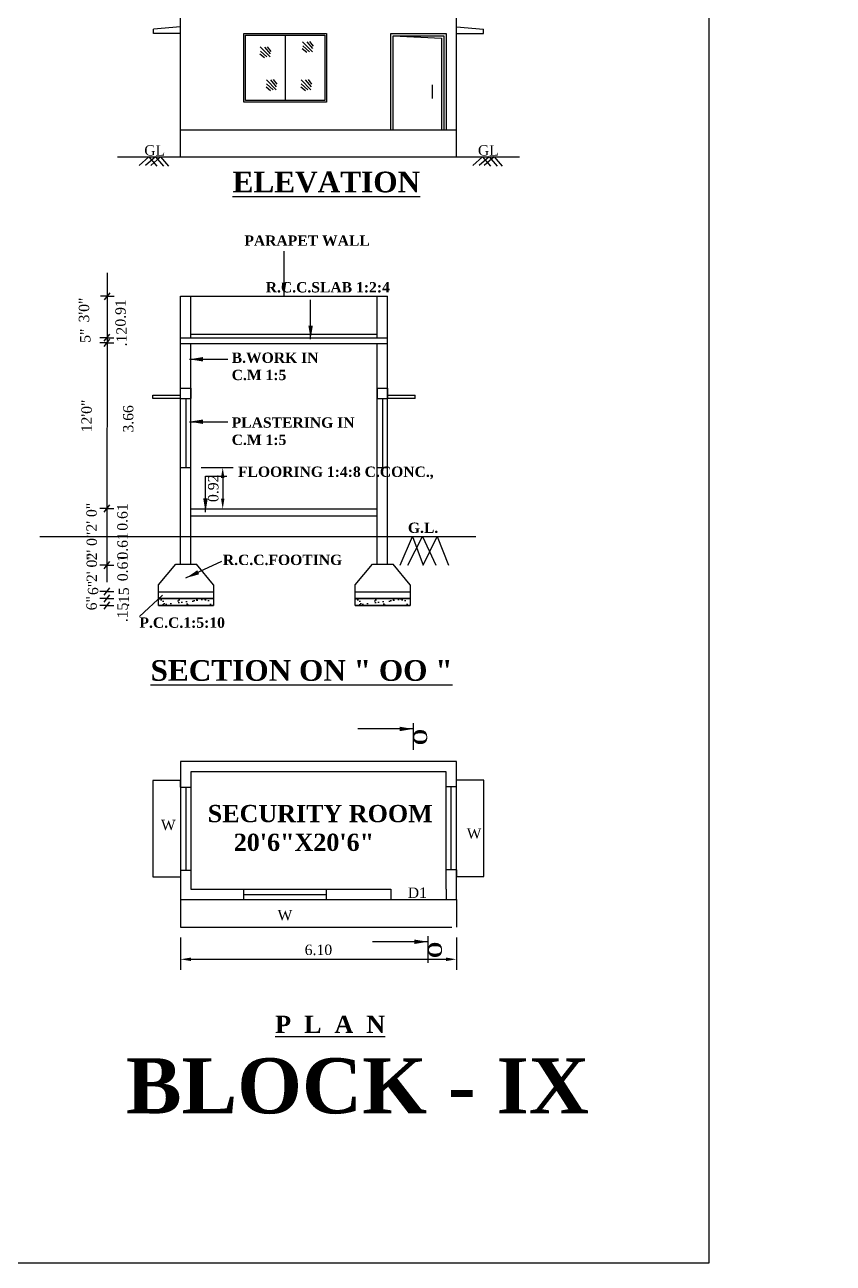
# Model space of a CAD drawing. Header units: metres. Extents: x -4258 to 185371, y -3317 to 113.
# Drawn here: x 4890.16 to 4908.04, y -690.91 to -663.52 of the extents above; entities that cross this region are included whole.
import ezdxf

# ---------------------------------------------------------------- set-up
doc = ezdxf.new("R2010")
doc.units = ezdxf.units.M
doc.header["$LTSCALE"] = 0.5
doc.header["$MEASUREMENT"] = 0
doc.linetypes.add('ACAD_ISO02W100', pattern=[15, 12, -3])
doc.styles.get("Standard").update_dxf_attribs({"font": 'times.ttf'})
doc.dimstyles.get("Standard").update_dxf_attribs({"dimtxt": 0.23, "dimasz": 0.23, "dimexe": 0.23, "dimexo": 0.23, "dimgap": 0.09, "dimtad": 1, "dimzin": 0, "dimdsep": 46, "dimtxsty": 'Standard', "dimcen": 0.09, "dimadec": 0, "dimazin": 0, "dimtfac": 1, "dimtofl": 0, "dimtmove": 0, "dimatfit": 3, "dimfxl": 0, "dimtolj": 1, "dimtzin": 0, "dimarcsym": 0})

# ---------------------------------------------------------------- blocks, each defined once
blk = doc.blocks.new('*D644')
at = {"color": 0, "linetype": 'ByBlock', "lineweight": -2}
for p, q in [((4894.061, -673.313), (4894.765, -673.313)), ((4894.535, -673.543), (4894.535, -673.998)), ((4894.061, -674.228), (4894.765, -674.228))]:
    blk.add_line(p, q, dxfattribs=at)
for points in [[(4894.496, -673.543), (4894.573, -673.543), (4894.535, -673.313)], [(4894.496, -673.998), (4894.573, -673.998), (4894.535, -674.228)]]:
    blk.add_solid(points, dxfattribs=at)
at = {"layer": 'Defpoints', "color": 0, "linetype": 'ByBlock', "lineweight": -2}
for p in [(4893.831, -673.313), (4893.831, -674.228), (4894.535, -674.228)]:
    blk.add_point(p, dxfattribs=at)
at = {"color": 0, "linetype": 'ByBlock', "insert": (4894.327, -673.771), "char_height": 0.23, "attachment_point": 5, "rotation": 90}
blk.add_mtext('\\A1;0.92', dxfattribs=at)
blk = doc.blocks.new('*D645')
at = {"color": 0, "linetype": 'ByBlock', "lineweight": -2}
for p, q in [((4893.602, -683.704), (4893.602, -684.415)), ((4899.702, -683.704), (4899.702, -684.415)), ((4893.832, -684.185), (4899.472, -684.185))]:
    blk.add_line(p, q, dxfattribs=at)
for points in [[(4893.832, -684.147), (4893.832, -684.224), (4893.602, -684.185)], [(4899.472, -684.147), (4899.472, -684.224), (4899.702, -684.185)]]:
    blk.add_solid(points, dxfattribs=at)
at = {"layer": 'Defpoints', "color": 0, "linetype": 'ByBlock', "lineweight": -2}
for p in [(4893.602, -683.474), (4899.702, -683.474), (4899.702, -684.185)]:
    blk.add_point(p, dxfattribs=at)
at = {"color": 0, "linetype": 'ByBlock', "insert": (4896.652, -683.978), "char_height": 0.23, "attachment_point": 5}
blk.add_mtext('\\A1;6.10', dxfattribs=at)
blk = doc.blocks.new('*D646')
at = {"color": 0, "linetype": 'ByBlock', "lineweight": -2}
for p, q in [((185371.062, -679.814), (185370.153, -679.814)), ((185370.383, -680.044), (185370.383, -682.634)), ((185369.133, -682.864), (185370.613, -682.864))]:
    blk.add_line(p, q, dxfattribs=at)
for points in [[(185370.345, -680.044), (185370.421, -680.044), (185370.383, -679.814)], [(185370.345, -682.634), (185370.421, -682.634), (185370.383, -682.864)]]:
    blk.add_solid(points, dxfattribs=at)
at = {"layer": 'Defpoints', "color": 0, "linetype": 'ByBlock', "lineweight": -2}
for p in [(185371.292, -679.814), (4893.602, -682.864), (185370.383, -682.864)]:
    blk.add_point(p, dxfattribs=at)
at = {"color": 0, "linetype": 'ByBlock', "insert": (185370.176, -681.339), "char_height": 0.23, "attachment_point": 5, "rotation": 90}
blk.add_mtext('\\A1;3.05', dxfattribs=at)

msp = doc.modelspace()

# ---------------------------------------------------------------- hatches: boundary and pattern name
at = {"linetype": 'ByBlock'}
h = msp.add_hatch(dxfattribs=at)
h.set_pattern_fill('AR-SAND', color=0, scale=0.127083, style=0)
h.set_pattern_definition([(37.5, (1904.42523, -664.12144), (-0.008005406, 0.244867187), [0, -0.193166667, 0, -0.216041667, 0, -0.206510417]), (7.5, (1904.42523, -664.12144), (0.224909123, 0.35864773), [0, -0.104208333, 0, -0.174104167, 0, -0.06671875]), (327.5, (1904.26891, -664.12144), (0.395755528, 0.000719171), [0, -0.063541667, 0, -0.22875, 0, -0.298645833]), (317.5, (1904.2689, -664.12144), (0.38202859, 0.111537936), [0, -0.031770833, 0, -0.149958333, 0, -0.1715625])])
h.paths.add_polyline_path([(4893.11427, -676.2109), (4894.33427, -676.2109), (4894.33427, -676.3634), (4893.11427, -676.3634)])
h = msp.add_hatch(dxfattribs=at)
h.set_pattern_fill('AR-SAND', color=0, scale=0.127083, style=0)
h.set_pattern_definition([(37.5, (1908.77395, -664.12144), (-0.008005406, 0.244867187), [0, -0.193166667, 0, -0.216041667, 0, -0.206510417]), (7.5, (1908.77395, -664.12144), (0.224909123, 0.35864773), [0, -0.104208333, 0, -0.174104167, 0, -0.06671875]), (327.5, (1908.61763, -664.12144), (0.395755528, 0.000719171), [0, -0.063541667, 0, -0.22875, 0, -0.298645833]), (317.5, (1908.61763, -664.12144), (0.38202859, 0.111537936), [0, -0.031770833, 0, -0.149958333, 0, -0.1715625])])
h.paths.add_polyline_path([(4897.46299, -676.2109), (4898.68299, -676.2109), (4898.68299, -676.3634), (4897.46299, -676.3634)])

# ---------------------------------------------------------------- linework, layer by layer
at = {"color": 0, "lineweight": -2}
for p, q in [((4893.60181, -666.44571), (4893.60181, -661.52571)), ((4899.70181, -666.44571), (4899.70181, -661.52571)), ((4893.60181, -663.56571), (4893.00181, -663.61571)), ((4893.00181, -663.71571), (4893.00181, -663.61571)), ((4893.60181, -663.71571), (4893.00181, -663.71571)), ((4895.91476, -663.75571), (4895.91476, -665.19571)), ((4898.25306, -665.84571), (4898.25306, -663.71571)), ((4898.25306, -663.71571), (4899.47306, -663.71571)), ((4898.30306, -665.84571), (4898.30306, -663.76571)), ((4898.30306, -663.76571), (4899.42306, -663.76571)), ((4898.30306, -663.76571), (4899.37306, -663.81571)), ((4899.42306, -663.76571), (4899.42306, -665.84571)), ((4899.47306, -663.71571), (4899.47306, -665.84571)), ((4899.70181, -663.56571), (4900.30181, -663.61571)), ((4899.70181, -663.71571), (4900.30181, -663.71571)), ((4900.30181, -663.71571), (4900.30181, -663.61571)), ((4895.36371, -664.01322), (4895.58207, -664.2342)), ((4895.45643, -664.01834), (4895.583, -664.16633)), ((4895.51717, -664.00846), (4895.59691, -664.11164)), ((4896.30114, -663.89636), (4896.5195, -664.11734)), ((4896.30515, -663.98914), (4896.45163, -664.11746)), ((4896.39386, -663.90148), (4896.52043, -664.04947)), ((4896.4546, -663.8916), (4896.53434, -663.99478)), ((4899.37306, -663.81571), (4899.37306, -665.84571)), ((4895.35713, -664.16661), (4895.45934, -664.24758)), ((4895.36773, -664.106), (4895.5142, -664.23432)), ((4896.29456, -664.04975), (4896.39677, -664.13072)), ((4895.49953, -664.73802), (4895.7179, -664.95899)), ((4895.50355, -664.8308), (4895.65002, -664.95912)), ((4895.59225, -664.74314), (4895.71882, -664.89113)), ((4895.65299, -664.73326), (4895.73273, -664.83643)), ((4896.26822, -664.73802), (4896.48659, -664.95899)), ((4896.27224, -664.8308), (4896.41871, -664.95912)), ((4896.36094, -664.74314), (4896.48751, -664.89113)), ((4896.42168, -664.73326), (4896.50142, -664.83643)), ((4899.16821, -664.85067), (4899.16821, -665.15561)), ((4895.49295, -664.89141), (4895.59516, -664.97237)), ((4896.26164, -664.89141), (4896.36386, -664.97237)), ((4892.2058, -666.44571), (4893.60181, -666.44571)), ((4892.9038, -666.44571), (4892.68534, -666.63021)), ((4893.04697, -666.44571), (4892.82851, -666.63021)), ((4892.9038, -666.44571), (4893.07943, -666.64832)), ((4893.16056, -666.44571), (4892.9421, -666.63021)), ((4893.04697, -666.44571), (4893.22259, -666.64832)), ((4893.16056, -666.44571), (4893.33618, -666.64832)), ((4899.70181, -666.44571), (4901.09782, -666.44571)), ((4900.28193, -666.44571), (4900.06347, -666.63021)), ((4900.4251, -666.44571), (4900.20664, -666.63021)), ((4900.28193, -666.44571), (4900.45755, -666.64832)), ((4900.53869, -666.44571), (4900.32023, -666.63021)), ((4900.4251, -666.44571), (4900.60072, -666.64832)), ((4900.53869, -666.44571), (4900.71431, -666.64832))]:
    msp.add_line(p, q, dxfattribs=at)
at = {"color": 0, "linetype": 'ByBlock'}
for p, q in [((4893.60181, -665.84571), (4899.70181, -665.84571)), ((4893.60181, -666.44571), (4899.70181, -666.44571)), ((4891.98072, -669.00969), (4891.97307, -675.84761)), ((4893.60181, -675.4484), (4893.60181, -669.52631)), ((4893.60181, -669.52631), (4898.17928, -669.52631)), ((4893.83056, -670.44131), (4893.83056, -669.52631)), ((4897.95053, -670.44131), (4897.95053, -669.52631)), ((4898.17681, -675.4484), (4898.17681, -669.52631)), ((4898.17928, -675.4484), (4898.17928, -669.52631)), ((4893.60181, -670.44131), (4898.17928, -670.44131)), ((4893.60181, -670.5684), (4898.17928, -670.5684)), ((4893.83056, -670.36506), (4897.95053, -670.36506)), ((4893.83056, -670.44131), (4898.17928, -670.44131)), ((4893.83056, -675.4484), (4893.83056, -670.5684)), ((4897.95053, -675.4484), (4897.95053, -670.5684)), ((4893.60241, -671.55965), (4893.83116, -671.55965)), ((4893.83116, -671.55965), (4893.83116, -671.7884)), ((4897.95053, -671.55965), (4898.17928, -671.55965)), ((4897.95053, -671.55965), (4897.95053, -671.7884)), ((4898.17928, -671.55965), (4898.17928, -671.7884)), ((4892.99241, -671.7884), (4892.99241, -671.71215)), ((4892.99241, -671.71215), (4893.60241, -671.71215)), ((4893.60241, -671.7884), (4892.99241, -671.7884)), ((4893.60241, -671.7884), (4893.83116, -671.7884)), ((4893.71679, -671.7884), (4893.71679, -673.3134)), ((4897.95053, -671.7884), (4898.17928, -671.7884)), ((4898.0649, -671.7884), (4898.0649, -673.3134)), ((4898.17928, -671.71215), (4898.78928, -671.71215)), ((4898.78928, -671.7884), (4898.17928, -671.7884)), ((4898.78928, -671.7884), (4898.78928, -671.71215)), ((4893.60241, -673.3134), (4893.83116, -673.3134)), ((4897.95053, -673.3134), (4898.17928, -673.3134)), ((4894.15408, -673.50066), (4894.62676, -673.50066)), ((4893.83056, -674.2284), (4897.95053, -674.2284)), ((4893.83056, -674.3809), (4897.95053, -674.3809)), ((4890.49298, -674.8384), (4900.13482, -674.8384)), ((4893.11427, -675.9059), (4893.49552, -675.4484)), ((4893.49552, -675.4484), (4893.95302, -675.4484)), ((4894.33427, -675.9059), (4893.95302, -675.4484)), ((4897.46299, -675.9059), (4897.84424, -675.4484)), ((4897.84424, -675.4484), (4898.30174, -675.4484)), ((4898.68299, -675.9059), (4898.30174, -675.4484)), ((4893.11427, -676.0584), (4893.11427, -675.9059)), ((4893.11427, -676.0584), (4894.33427, -676.0584)), ((4897.46299, -676.0584), (4897.46299, -675.9059)), ((4897.46299, -676.0584), (4898.68299, -676.0584)), ((4893.11427, -676.2109), (4894.33427, -676.2109)), ((4893.11427, -676.3634), (4894.33427, -676.3634)), ((4897.46299, -676.2109), (4898.68299, -676.2109)), ((4897.46299, -676.3634), (4898.68299, -676.3634)), ((4899.70181, -679.81444), (4893.60181, -679.81444)), ((4893.60181, -679.81444), (4893.60181, -682.86444)), ((4893.60181, -679.81444), (4893.60181, -682.86444)), ((4899.70181, -682.86444), (4899.70181, -679.81444)), ((4899.47306, -680.04319), (4893.83056, -680.04319)), ((4893.83056, -680.04319), (4893.83056, -682.63569)), ((4899.47306, -682.63569), (4899.47306, -680.04319)), ((4893.60181, -680.38148), (4893.60181, -680.22898)), ((4893.60181, -680.38148), (4893.83056, -680.38148)), ((4893.71618, -680.38148), (4893.71618, -682.21148)), ((4899.70181, -680.37441), (4899.47306, -680.37441)), ((4899.58743, -682.20441), (4899.58743, -680.37441)), ((4893.60181, -682.21148), (4893.83056, -682.21148)), ((4899.70181, -682.20441), (4899.47306, -682.20441)), ((4899.70181, -682.20441), (4899.70181, -682.35691)), ((4893.83056, -682.63569), (4898.25306, -682.63569)), ((4894.99976, -682.86444), (4894.99976, -682.63569)), ((4896.82976, -682.86444), (4896.82976, -682.63569)), ((4898.25306, -682.63569), (4898.25306, -682.86444)), ((4899.47306, -682.63569), (4899.47306, -682.86444)), ((4893.60181, -682.86444), (4899.70181, -682.86444)), ((4894.99976, -682.75007), (4896.82976, -682.75007))]:
    msp.add_line(p, q, dxfattribs=at)
at = {"color": 0}
for p, q in [((4891.91878, -669.60633), (4892.04423, -669.4463)), ((4891.98151, -669.52631), (4891.82901, -669.52631)), ((4891.98151, -669.52631), (4892.13401, -669.52631)), ((4891.97305, -670.55569), (4891.82055, -670.55569)), ((4891.97307, -670.44131), (4891.82057, -670.44131)), ((4891.91033, -670.6357), (4892.03577, -670.47567)), ((4891.91035, -670.52133), (4892.03579, -670.3613)), ((4891.97305, -670.55569), (4892.12555, -670.55569)), ((4891.97307, -670.44131), (4892.12557, -670.44131)), ((4891.91035, -674.29696), (4892.03579, -674.13693)), ((4891.97224, -674.218), (4891.81974, -674.218)), ((4891.97224, -674.218), (4892.12474, -674.218)), ((4891.97224, -675.47184), (4891.81974, -675.47184)), ((4891.91035, -675.5508), (4892.03579, -675.39077)), ((4891.97224, -675.47184), (4892.12474, -675.47184)), ((4891.97224, -676.05153), (4891.81974, -676.05153)), ((4891.91035, -676.1305), (4892.03579, -675.97047)), ((4891.97224, -676.05153), (4892.12474, -676.05153)), ((4891.97224, -676.2109), (4891.81974, -676.2109)), ((4891.97224, -676.3634), (4891.81974, -676.3634)), ((4891.91035, -676.28986), (4892.03579, -676.12983)), ((4891.91035, -676.44236), (4892.03579, -676.28233)), ((4891.97224, -676.2109), (4892.12474, -676.2109)), ((4891.97224, -676.3634), (4892.12474, -676.3634)), ((4893.20496, -676.13465), (4892.6936, -676.60363))]:
    msp.add_line(p, q, dxfattribs=at)
at = {"color": 7}
for p, q in [((4898.45856, -675.47223), (4898.7354, -674.8384)), ((4898.62813, -675.47223), (4898.95074, -674.8384)), ((4898.7354, -674.8384), (4898.96816, -675.47223)), ((4898.95074, -674.8384), (4899.24986, -675.47223)), ((4898.96816, -675.47223), (4899.27891, -674.8384)), ((4899.27891, -674.8384), (4899.52867, -675.47223)), ((4894.33427, -675.9059), (4894.33427, -676.3634)), ((4898.68299, -675.9059), (4898.68299, -676.3634)), ((4893.11427, -676.2109), (4894.33427, -676.2109)), ((4893.11427, -676.3634), (4894.33427, -676.3634)), ((4897.46299, -676.2109), (4898.68299, -676.2109)), ((4897.46299, -676.3634), (4898.68299, -676.3634))]:
    msp.add_line(p, q, dxfattribs=at)
at = {"color": 0, "linetype": 'ACAD_ISO02W100'}
for p, q in [((4898.7447, -678.9671), (4898.7447, -679.55536)), ((4893.60181, -680.22898), (4892.99181, -680.22898)), ((4892.99181, -680.22898), (4892.99181, -682.36398)), ((4900.31181, -680.22191), (4899.70181, -680.22191)), ((4900.31181, -682.35691), (4900.31181, -680.22191)), ((4892.99181, -682.36398), (4893.60181, -682.36398)), ((4899.70181, -682.35691), (4900.31181, -682.35691)), ((4893.60181, -682.86444), (4893.60181, -683.47444)), ((4899.70181, -682.86444), (4899.70181, -683.47444)), ((4893.60181, -683.47444), (4899.70181, -683.47444)), ((4899.0717, -683.67302), (4899.0717, -684.26127))]:
    msp.add_line(p, q, dxfattribs=at)
at = {"color": 0, "linetype": 'ByBlock'}
for points in [[(4853.85733, -649.44654), (4905.28214, -649.44654), (4905.28214, -690.90544), (4853.85733, -690.90544)], [(4893.11427, -676.0584), (4894.33427, -676.0584), (4894.33427, -676.2109), (4893.11427, -676.2109)], [(4893.11427, -676.0584), (4894.33427, -676.0584), (4894.33427, -676.2109), (4893.11427, -676.2109)], [(4897.46299, -676.0584), (4898.68299, -676.0584), (4898.68299, -676.2109), (4897.46299, -676.2109)], [(4897.46299, -676.0584), (4898.68299, -676.0584), (4898.68299, -676.2109), (4897.46299, -676.2109)], [(4893.11427, -676.2109), (4894.33427, -676.2109), (4894.33427, -676.3634), (4893.11427, -676.3634)], [(4897.46299, -676.2109), (4898.68299, -676.2109), (4898.68299, -676.3634), (4897.46299, -676.3634)]]:
    msp.add_lwpolyline(points, close=True, dxfattribs=at)
at = {"color": 0, "lineweight": -2}
for points in [[(4894.99976, -663.71571), (4896.82976, -663.71571), (4896.82976, -665.23571), (4894.99976, -665.23571)], [(4895.03976, -663.75571), (4896.78976, -663.75571), (4896.78976, -665.19571), (4895.03976, -665.19571)]]:
    msp.add_lwpolyline(points, close=True, dxfattribs=at)
at = {"color": 0}
for points in [[(4894.33427, -676.2109), (4893.11427, -676.2109)], [(4893.11427, -676.3634), (4894.33427, -676.3634)], [(4893.11427, -676.3634), (4894.33427, -676.3634)], [(4893.11427, -676.3634), (4894.33427, -676.3634)], [(4898.68299, -676.2109), (4897.46299, -676.2109)], [(4897.46299, -676.3634), (4898.68299, -676.3634)], [(4897.46299, -676.3634), (4898.68299, -676.3634)], [(4897.46299, -676.3634), (4898.68299, -676.3634)]]:
    msp.add_lwpolyline(points, dxfattribs=at)

# ---------------------------------------------------------------- texts
at = {"color": 0, "attachment_point": 1}
for s, insert, char_height, width in [('\\A1;GL', (4892.80079, -666.18433), 0.22875, 4.1329568), ('\\A1;GL', (4900.17892, -666.18433), 0.22875, 4.1329568), ('\\A1;{\\fTimes New Roman|b1|i0|c0|p18;       SECURITY ROOM\\P           20\'6"X20\'6"\\P          }', (4893.1959, -680.77237), 0.38125, 7.4751793), ('\\A1;W', (4893.1684, -681.09998), 0.22875, 4.1329568), ('\\A1;W', (4899.93152, -681.28748), 0.22875, 4.1329568), ('\\A1;D1', (4898.62753, -682.59836), 0.22875, 4.1329568), ('\\A1;W', (4895.74809, -683.09415), 0.22875, 4.1329568), ('{\\fTimes New Roman|b1|i0|c0|p18;\\LP  L  A  N}', (4895.69553, -685.4322), 0.38125, 4.1329568), ('\\A1;{\\fTimes New Roman|b1|i0|c0|p18;BLOCK - IX}', (4892.39654, -686.37144), 1.22, 16.5318271)]:
    msp.add_mtext(s, dxfattribs=dict(at, insert=insert, char_height=char_height, width=width))
at = {"color": 7, "attachment_point": 1}
for s, insert, char_height, width in [('\\A1;{\\fTimes New Roman|b1|i0|c0|p18;\\LELEVATION}', (4894.75372, -666.76963), 0.4575, 9.2638678), ('{\\fTimes New Roman|b1|i0|c0|p18;PARAPET WALL}', (4895.01321, -668.18035), 0.22875, 4.1329568), ('{\\fTimes New Roman|b1|i0|c0|p18;R.C.C.SLAB 1:2:4 }', (4895.48587, -669.21167), 0.22875, 4.1329568), ('{\\fTimes New Roman|b1|i0|c0|p18;B.WORK IN \\PC.M 1:5}', (4894.73323, -670.76928), 0.22875, 4.1329568), ('{\\fTimes New Roman|b1|i0|c0|p18;PLASTERING IN \\PC.M 1:5}', (4894.73323, -672.20265), 0.22875, 4.1329568), ('{\\fTimes New Roman|b1|i0|c0|p18;FLOORING 1:4:8 C.CONC.,}', (4894.8714, -673.29072), 0.22875, 5.1935257), ('{\\fTimes New Roman|b1|i0|c0|p18;G.L.}', (4898.62945, -674.52935), 0.22875, 4.1329568), ('{\\fTimes New Roman|b1|i0|c0|p18;R.C.C.FOOTING}', (4894.53841, -675.23866), 0.22875, 4.1329568), ('{\\fTimes New Roman|b1|i0|c0|p18;P.C.C.1:5:10}', (4892.6936, -676.62619), 0.22875, 4.1329568), ('\\A1;{\\fTimes New Roman|b1|i0|c0|p18;\\LSECTION ON " OO "}', (4892.93909, -677.57017), 0.4575, 9.2638678)]:
    msp.add_mtext(s, dxfattribs=dict(at, insert=insert, char_height=char_height, width=width))
at = {"color": 0, "char_height": 0.22875, "width": 4.1329568, "attachment_point": 1, "rotation": 90}
for s, insert in [('\\A1;3\'0"', (4891.35262, -670.104)), ('\\A1;0.91', (4892.16099, -670.19578)), ('\\A1;5"', (4891.38196, -670.55406)), ('\\A1;.12', (4892.18401, -670.63264)), ('\\A1;12\'0"       ', (4891.40994, -672.53258)), ('\\A1;3.66', (4892.33003, -672.53811)), ('\\A1; 2\' 0"', (4891.52041, -674.81364)), ('\\A1;0.61', (4892.20152, -674.70845)), ('\\A1; 2\' 0"', (4891.52508, -675.45228)), ('\\A1;0.61', (4892.20619, -675.34709)), ('\\A1; 2\' 0"', (4891.52508, -675.93008)), ('\\A1;0.61', (4892.20619, -675.82489)), ('\\A1;  6"', (4891.55279, -676.30374)), ('\\A1;.15', (4892.2339, -676.39391)), ('\\A1;  6"', (4891.52114, -676.64149)), ('\\A1;.15', (4892.20225, -676.73166))]:
    msp.add_mtext(s, dxfattribs=dict(at, insert=insert))
at = {"color": 7, "char_height": 0.305, "width": 4.1329568, "attachment_point": 1, "rotation": 270}
for insert in [(4899.05653, -679.09178), (4899.38353, -683.79769)]:
    msp.add_mtext('\\A1;{\\fTimes New Roman|b1|i0|c0|p18;O}', dxfattribs=dict(at, insert=insert))

# ---------------------------------------------------------------- dimensions: what is measured, and where the dimension line sits
at = {"color": 0, "linetype": 'ByBlock'}
for base, p1, p2, picture, middle in [((4894.5346361636, -674.2283960705), (4893.8311636816, -673.3133960705), (4893.830559487, -674.2283960705), '*D644', (4894.3273146063, -673.7708960705)), ((185370.38315, -682.86444), (185371.29218, -679.81444), (4893.60181, -682.86444), '*D646', (185370.17583, -681.33944))]:
    dim = msp.add_linear_dim(base=base, p1=p1, p2=p2, angle=90, dimstyle='Standard', override={"dimfxl": 1.25, "dimarcsym": 1}, dxfattribs=at)
    dim.commit()
    dim.dimension.update_dxf_attribs({"geometry": picture, "text_midpoint": middle})
dim = msp.add_linear_dim(base=(4899.70181, -684.18534), p1=(4893.60181, -683.47444), p2=(4899.70181, -683.47444), dimstyle='Standard', override={"dimfxl": 1.25, "dimarcsym": 1}, dxfattribs=at)
dim.commit()
dim.dimension.update_dxf_attribs({"geometry": '*D645', "text_midpoint": (4896.65181, -683.97801)})

# ---------------------------------------------------------------- leaders
at = {"color": 7}
for points, override in [([(4895.89054, -669.52631), (4895.89054, -668.52822)], {"dimasz": 0.3}), ([(4896.47873, -670.47263), (4896.47873, -669.60582)], {"dimasz": 0.3, "dimgap": 0.09, "dimtad": 0}), ([(4893.79924, -670.91848), (4894.64625, -670.91848)], {"dimasz": 0.3, "dimgap": 0.09, "dimtad": 0}), ([(4893.79924, -672.29893), (4894.64625, -672.29893)], {"dimasz": 0.3, "dimgap": 0.09, "dimtad": 0}), ([(4894.15408, -674.29652), (4894.15408, -673.50066)], {"dimasz": 0.3, "dimgap": 0.09, "dimtad": 0}), ([(4893.72201, -675.75447), (4894.51788, -675.38386)], {"dimasz": 0.3, "dimgap": 0.09, "dimtad": 0}), ([(4898.7447, -679.09178), (4897.52365, -679.09178)], {"dimasz": 0.3, "dimgap": 0.09, "dimtad": 0}), ([(4899.0717, -683.79769), (4897.85065, -683.79769)], {"dimasz": 0.3, "dimgap": 0.09, "dimtad": 0})]:
    msp.add_leader(points, dimstyle='Standard', override=override, dxfattribs=at)

doc.saveas('drawing.dxf')
